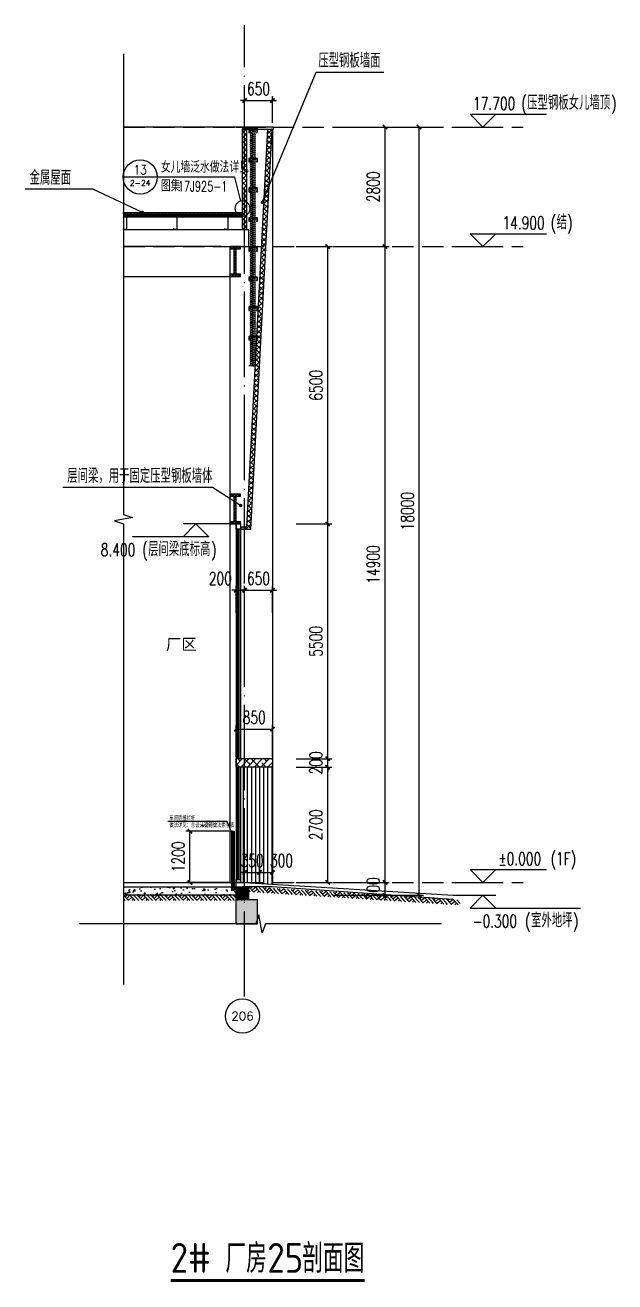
# Model space of a CAD drawing. Extents: x -1899985 to -450366, y 556196 to 2151267.
# Drawn here: x -984021 to -970197, y 558897 to 588346 of the extents above; entities that cross this region are included whole.
import ezdxf
from ezdxf.enums import TextEntityAlignment as Align

# ---------------------------------------------------------------- set-up
doc = ezdxf.new("R2010")
doc.units = 0
doc.header["$LTSCALE"] = 1000
doc.header["$MEASUREMENT"] = 0
for name, pattern in [('99轴线参照$0$DOTE', [2.42, 2, -0.2, 0.02, -0.2]), ('__DASH', [0.35, 0.25, -0.1]), ('DOTE', [2.42, 2, -0.2, 0.02, -0.2])]:
    doc.linetypes.add(name, pattern=pattern)
doc.layers.get('Defpoints').update_dxf_attribs({"color": 210})
for name, color, linetype in [('A-AXIS-D', 1, 'Continuous'), ('A-AXIS-DOTE', 14, 'DOTE'), ('A-AXIS-DP', 126, 'Continuous'), ('A-AXIS-SYMB', 3, 'Continuous'), ('A-HATCH-1', 252, 'Continuous'), ('A-HATCH-2', 251, 'Continuous'), ('A-HRAIL', 173, 'Continuous'), ('A-LIN-V', 9, 'Continuous'), ('A-SFCE', 30, 'Continuous'), ('A-WINDOW', 140, 'Continuous'), ('A-剖面图标准尺寸', 191, '99轴线参照$0$DOTE'), ('AS-COLN', 6, 'Continuous'), ('AS-WALL', 40, 'Continuous'), ('DIM_ELEV', 3, 'Continuous'), ('DIM_SYMB', 3, 'Continuous'), ('PUB_HATCH', 8, 'Continuous'), ('PUB_TEXT', 7, 'Continuous'), ('建-墙-填充', 8, 'Continuous'), ('建-柱-钢', 9, 'Continuous'), ('立面栏杆', 167, 'Continuous')]:
    doc.layers.add(name, color=color, linetype=linetype)
doc.styles.add('_TCH_AXIS', font='COMPLEX', dxfattribs={"bigfont": 'GBCBIG'})
doc.styles.add('_TCH_DIM', font='SIMPLEX', dxfattribs={"bigfont": 'GBCBIG'})
doc.styles.add('_TCH_DIM_T3', font='SIMPLEX', dxfattribs={"width": 0.705882, "bigfont": 'GBCBIG'})
doc.styles.get("Standard").update_dxf_attribs({"font": 'gbenor.shx', "bigfont": 'gbcbig.shx'})
doc.styles.add('图框', font='')
doc.styles.get('图框').set_extended_font_data('SimSun')
doc.dimstyles.new('_TCH_ARCH&&100', dxfattribs={"dimtxt": 297.5, "dimasz": 100, "dimexe": 100, "dimexo": 100, "dimgap": 126.25, "dimtad": 1, "dimdec": 0, "dimzin": 0, "dimdsep": 46, "dimtxsty": '_TCH_DIM_T3', "dimblk": 'ARCHTICK', "dimcen": 0.09, "dimclrt": 7, "dimazin": 2, "dimtfac": 1, "dimtdec": 0, "dimtix": 1, "dimtmove": 2, "dimatfit": 3, "dimfxl": 0, "dimtolj": 1, "dimtzin": 0, "dimarcsym": 0})
pattern_1 = [(45, (60, 0), (-60.000061, 60.000061), []), (135, (60, 0), (-60.000061, -60.000061), [])]
pattern_2 = [(45, (0, 0), (-35.355339, 35.355339), []), (45, (23.57, 0), (-35.355339, 35.355339), [])]

# ---------------------------------------------------------------- blocks, each defined once
blk = doc.blocks.new('CURVEPATTERNLIB$SYSLIB$岩棉板')
at = {"color": 0}
for p, q in [((0, -17), (12, -67)), ((12, -67), (24, -17))]:
    blk.add_line(p, q, dxfattribs=at)
for centre, start, end in [((12, -17), 0, 180), ((0, -67), 270, 0), ((24, -67), 180, 270)]:
    blk.add_arc(centre, 12, start, end, dxfattribs=at)
blk = doc.blocks.new('w423432')
at = {"layer": 'A-LIN-V'}
blk.add_line((-1406424, 579963), (-1403484, 579963), dxfattribs=at)
for points in [[(-1406424, 580243), (-1406424, 580263), (-1406354, 580263), (-1406354, 579963), (-1406424, 579963), (-1406424, 579983)], [(-1405247, 580243), (-1405247, 580263), (-1405177, 580263), (-1405177, 579963), (-1405247, 579963), (-1405247, 579983)], [(-1404047, 580243), (-1404047, 580263), (-1403977, 580263), (-1403977, 579963), (-1404047, 579963), (-1404047, 579983)]]:
    blk.add_lwpolyline(points, dxfattribs=at)
at = {"layer": 'AS-COLN'}
for p, q in [((-1406424, 580363), (-1403634, 580363)), ((-1406424, 580263), (-1403634, 580263))]:
    blk.add_line(p, q, dxfattribs=at)
at = {"layer": 'A-HATCH-2', "xscale": -1.365615733326002, "yscale": 1.351351351351351, "zscale": 1.351351351351351, "rotation": 1.675992753059801e-11}
for p in [(-1406392, 580370), (-1406359, 580370), (-1406326, 580370), (-1406293, 580370), (-1406260, 580370), (-1406228, 580370), (-1406195, 580370), (-1406162, 580370), (-1406129, 580370), (-1406097, 580370), (-1406064, 580370), (-1406031, 580370), (-1405998, 580370), (-1405965, 580370), (-1405933, 580370), (-1405900, 580370), (-1405867, 580370), (-1405834, 580370), (-1405802, 580370), (-1405769, 580370), (-1405736, 580370), (-1405703, 580370), (-1405670, 580370), (-1405638, 580370), (-1405605, 580370), (-1405572, 580370), (-1405539, 580370), (-1405507, 580370), (-1405474, 580370), (-1405441, 580370), (-1405408, 580370), (-1405375, 580370), (-1405343, 580370), (-1405310, 580370), (-1405277, 580370), (-1405244, 580370), (-1405212, 580370), (-1405179, 580370), (-1405146, 580370), (-1405113, 580370), (-1405081, 580370), (-1405048, 580370), (-1405015, 580370), (-1404982, 580370), (-1404949, 580370), (-1404917, 580370), (-1404884, 580370), (-1404851, 580370), (-1404818, 580370), (-1404786, 580370), (-1404753, 580370), (-1404720, 580370), (-1404687, 580370), (-1404654, 580370), (-1404622, 580370), (-1404589, 580370), (-1404556, 580370), (-1404523, 580370), (-1404491, 580370), (-1404458, 580370), (-1404425, 580370), (-1404392, 580370), (-1404359, 580370), (-1404327, 580370), (-1404294, 580370), (-1404261, 580370), (-1404228, 580370), (-1404196, 580370), (-1404163, 580370), (-1404130, 580370), (-1404097, 580370), (-1404064, 580370), (-1404032, 580370), (-1403999, 580370), (-1403966, 580370), (-1403933, 580370), (-1403901, 580370), (-1403868, 580370), (-1403835, 580370), (-1403802, 580370), (-1403770, 580370), (-1403737, 580370), (-1403704, 580370), (-1403671, 580370), (-1403638, 580370)]:
    blk.add_blockref('CURVEPATTERNLIB$SYSLIB$岩棉板', p, dxfattribs=at)
blk = doc.blocks.new('A$C685418A6')
at = {"layer": '立面栏杆'}
for p, q in [((0, 89), (77, 89)), ((0, 89), (0, 84)), ((77, 84), (0, 84)), ((5, 70), (5, 13)), ((12, 70), (12, 13)), ((18, 84), (42, 84)), ((18, 77), (58, 77)), ((25, 29), (25, 13)), ((32, 29), (25, 29)), ((32, 29), (32, 13)), ((45, 29), (45, 13)), ((45, 29), (52, 29)), ((52, 29), (52, 13)), ((65, 70), (65, 13)), ((72, 70), (72, 13)), ((77, 89), (77, 84))]:
    blk.add_line(p, q, dxfattribs=at)
at = {"layer": '立面栏杆', "extrusion": (0, 0, -1)}
for centre, major_axis, start_param, end_param in [((18, 70), (13.3, 0.2), 3.155544, 4.72634), ((18, 13), (9.43, 9.43), 0.785398, 3.926991), ((18, 70), (4.71, 4.71), 3.926991, 5.497787), ((18, 13), (-4.71, 4.71), 2.356194, 5.497787), ((58, 13), (-9.43, 9.43), 2.356194, 5.497787), ((58, 13), (-4.71, 4.71), 2.356194, 5.497787), ((58, 70), (13.3, 0), -1.567074, 0.003723), ((58, 70), (-4.71, 4.71), 0.785398, 2.356194)]:
    blk.add_ellipse(centre, major_axis=major_axis, ratio=1, start_param=start_param, end_param=end_param, dxfattribs=at)
blk = doc.blocks.new('1200')
at = {"layer": 'A-HRAIL'}
for points in [[(6104, -107289), (6104, -105989), (6154, -105989), (6154, -107289)], [(6119, -107289), (6119, -105989), (6139, -105989), (6139, -107289)]]:
    blk.add_lwpolyline(points, close=True, dxfattribs=at)
blk.add_blockref('A$C685418A6', (6090, -107377), dxfattribs=at)
blk = doc.blocks.new('_ArchTick')
at = {"color": 0, "linetype": 'ByBlock', "const_width": 0.4}
blk.add_lwpolyline([(-0.5, -0.5), (0.5, 0.5)], dxfattribs=at)
blk = doc.blocks.new('*D235')
at = {"layer": 'A-AXIS-DP', "color": 0, "lineweight": -2}
for p, q in [((-979075, 574584), (-979075, 575206)), ((-978875, 574584), (-978875, 575206)), ((-979075, 575106), (-979175, 575106)), ((-979075, 575106), (-978875, 575106)), ((-978875, 575106), (-978775, 575106))]:
    blk.add_line(p, q, dxfattribs=at)
at = {"layer": 'Defpoints', "color": 0}
for p in [(-978875, 575106), (-979075, 574484), (-978875, 574484)]:
    blk.add_point(p, dxfattribs=at)
at = {"layer": 'A-AXIS-DP', "color": 0, "lineweight": -2, "xscale": 100, "yscale": 100, "zscale": 100}
blk.add_blockref('_ArchTick', (-979075, 575106), dxfattribs=at)
at = {"layer": 'A-AXIS-DP', "color": 0, "lineweight": -2, "xscale": 100, "yscale": 100, "zscale": 100, "rotation": 180}
blk.add_blockref('_ArchTick', (-978875, 575106), dxfattribs=at)
at = {"layer": 'A-AXIS-DP', "color": 7, "insert": (-979445, 575381), "char_height": 297.5, "attachment_point": 5, "style": '_TCH_DIM_T3'}
blk.add_mtext('\\A1;200', dxfattribs=at)
blk = doc.blocks.new('*D236')
at = {"layer": 'A-AXIS-DP', "color": 0, "lineweight": -2}
for p, q in [((-978875, 574584), (-978875, 575206)), ((-978225, 574584), (-978225, 575206)), ((-978875, 575106), (-978975, 575106)), ((-978875, 575106), (-978225, 575106)), ((-978225, 575106), (-978125, 575106))]:
    blk.add_line(p, q, dxfattribs=at)
at = {"layer": 'Defpoints', "color": 0}
for p in [(-978225, 575106), (-978875, 574484), (-978225, 574484)]:
    blk.add_point(p, dxfattribs=at)
at = {"layer": 'A-AXIS-DP', "color": 0, "lineweight": -2, "xscale": 100, "yscale": 100, "zscale": 100}
blk.add_blockref('_ArchTick', (-978875, 575106), dxfattribs=at)
at = {"layer": 'A-AXIS-DP', "color": 0, "lineweight": -2, "xscale": 100, "yscale": 100, "zscale": 100, "rotation": 180}
blk.add_blockref('_ArchTick', (-978225, 575106), dxfattribs=at)
at = {"layer": 'A-AXIS-DP', "color": 7, "insert": (-978550, 575381), "char_height": 297.5, "attachment_point": 5, "style": '_TCH_DIM_T3'}
blk.add_mtext('\\A1;650', dxfattribs=at)
blk = doc.blocks.new('*D237')
at = {"layer": 'A-AXIS-DP', "color": 0, "lineweight": -2}
for p, q in [((-978875, 568492), (-978975, 568492)), ((-978875, 568257), (-978875, 568592)), ((-978875, 568492), (-978525, 568492)), ((-978525, 568257), (-978525, 568592)), ((-978525, 568492), (-978425, 568492))]:
    blk.add_line(p, q, dxfattribs=at)
at = {"layer": 'Defpoints', "color": 0}
for p in [(-978525, 568492), (-978875, 568157), (-978525, 568157)]:
    blk.add_point(p, dxfattribs=at)
at = {"layer": 'A-AXIS-DP', "color": 0, "lineweight": -2, "xscale": 100, "yscale": 100, "zscale": 100}
blk.add_blockref('_ArchTick', (-978875, 568492), dxfattribs=at)
at = {"layer": 'A-AXIS-DP', "color": 0, "lineweight": -2, "xscale": 100, "yscale": 100, "zscale": 100, "rotation": 180}
blk.add_blockref('_ArchTick', (-978525, 568492), dxfattribs=at)
at = {"layer": 'A-AXIS-DP', "color": 7, "insert": (-978700, 568767), "char_height": 297.5, "attachment_point": 5, "style": '_TCH_DIM_T3'}
blk.add_mtext('\\A1;350', dxfattribs=at)
blk = doc.blocks.new('*D238')
at = {"layer": 'A-AXIS-DP', "color": 0, "lineweight": -2}
for p, q in [((-978525, 568257), (-978525, 568592)), ((-978525, 568492), (-978225, 568492)), ((-978225, 568257), (-978225, 568592))]:
    blk.add_line(p, q, dxfattribs=at)
at = {"layer": 'Defpoints', "color": 0}
for p in [(-978225, 568492), (-978525, 568157), (-978225, 568157)]:
    blk.add_point(p, dxfattribs=at)
at = {"layer": 'A-AXIS-DP', "color": 0, "lineweight": -2, "xscale": 100, "yscale": 100, "zscale": 100, "rotation": 180}
blk.add_blockref('_ArchTick', (-978525, 568492), dxfattribs=at)
at = {"layer": 'A-AXIS-DP', "color": 0, "lineweight": -2, "xscale": 100, "yscale": 100, "zscale": 100}
blk.add_blockref('_ArchTick', (-978225, 568492), dxfattribs=at)
at = {"layer": 'A-AXIS-DP', "color": 7, "insert": (-978011, 568767), "char_height": 297.5, "attachment_point": 5, "style": '_TCH_DIM_T3'}
blk.add_mtext('\\A1;300', dxfattribs=at)
blk = doc.blocks.new('*D239')
at = {"layer": 'A-AXIS-DP', "color": 0, "lineweight": -2}
for p, q in [((-979243, 569457), (-980257, 569457)), ((-980157, 568257), (-980157, 569457)), ((-979243, 568257), (-980257, 568257))]:
    blk.add_line(p, q, dxfattribs=at)
at = {"layer": 'Defpoints', "color": 0}
for p in [(-980157, 569457), (-979143, 569457), (-979143, 568257)]:
    blk.add_point(p, dxfattribs=at)
at = {"layer": 'A-AXIS-DP', "color": 0, "lineweight": -2, "xscale": 100, "yscale": 100, "zscale": 100}
for p, rotation in [((-980157, 569457), 90), ((-980157, 568257), 270)]:
    blk.add_blockref('_ArchTick', p, dxfattribs=dict(at, rotation=rotation))
at = {"layer": 'A-AXIS-DP', "color": 7, "insert": (-980432, 568857), "char_height": 297.5, "attachment_point": 5, "rotation": 90, "style": '_TCH_DIM_T3'}
blk.add_mtext('\\A1;1200', dxfattribs=at)
blk = doc.blocks.new('*D247')
at = {"layer": 'A-AXIS-DP', "color": 0, "lineweight": -2}
for p, q in [((-978875, 586057), (-978875, 586680)), ((-978225, 586057), (-978225, 586680)), ((-978875, 586580), (-978975, 586580)), ((-978875, 586580), (-978225, 586580)), ((-978225, 586580), (-978125, 586580))]:
    blk.add_line(p, q, dxfattribs=at)
at = {"layer": 'Defpoints', "color": 0}
for p in [(-978225, 586580), (-978875, 585957), (-978225, 585957)]:
    blk.add_point(p, dxfattribs=at)
at = {"layer": 'A-AXIS-DP', "color": 0, "lineweight": -2, "xscale": 100, "yscale": 100, "zscale": 100}
blk.add_blockref('_ArchTick', (-978875, 586580), dxfattribs=at)
at = {"layer": 'A-AXIS-DP', "color": 0, "lineweight": -2, "xscale": 100, "yscale": 100, "zscale": 100, "rotation": 180}
blk.add_blockref('_ArchTick', (-978225, 586580), dxfattribs=at)
at = {"layer": 'A-AXIS-DP', "color": 7, "insert": (-978550, 586855), "char_height": 297.5, "attachment_point": 5, "style": '_TCH_DIM_T3'}
blk.add_mtext('\\A1;650', dxfattribs=at)
blk = doc.blocks.new('*D248')
at = {"layer": 'A-AXIS-DP', "color": 0, "lineweight": -2}
for p, q in [((-979075, 571190), (-979075, 571950)), ((-978225, 571190), (-978225, 571950)), ((-979075, 571850), (-978225, 571850))]:
    blk.add_line(p, q, dxfattribs=at)
at = {"layer": 'Defpoints', "color": 0}
for p in [(-978225, 571850), (-979075, 571090), (-978225, 571090)]:
    blk.add_point(p, dxfattribs=at)
at = {"layer": 'A-AXIS-DP', "color": 0, "lineweight": -2, "xscale": 100, "yscale": 100, "zscale": 100, "rotation": 180}
blk.add_blockref('_ArchTick', (-979075, 571850), dxfattribs=at)
at = {"layer": 'A-AXIS-DP', "color": 0, "lineweight": -2, "xscale": 100, "yscale": 100, "zscale": 100}
blk.add_blockref('_ArchTick', (-978225, 571850), dxfattribs=at)
at = {"layer": 'A-AXIS-DP', "color": 7, "insert": (-978650, 572125), "char_height": 297.5, "attachment_point": 5, "style": '_TCH_DIM_T3'}
blk.add_mtext('\\A1;850', dxfattribs=at)
blk = doc.blocks.new('*D249')
at = {"layer": 'A-AXIS-DP', "color": 0, "lineweight": -2}
for p, q in [((-977666, 583157), (-976829, 583157)), ((-976929, 576657), (-976929, 583157)), ((-977666, 576657), (-976829, 576657))]:
    blk.add_line(p, q, dxfattribs=at)
at = {"layer": 'Defpoints', "color": 0}
for p in [(-977766, 583157), (-976929, 583157), (-977766, 576657)]:
    blk.add_point(p, dxfattribs=at)
at = {"layer": 'A-AXIS-DP', "color": 0, "lineweight": -2, "xscale": 100, "yscale": 100, "zscale": 100}
for p, rotation in [((-976929, 583157), 90), ((-976929, 576657), 270)]:
    blk.add_blockref('_ArchTick', p, dxfattribs=dict(at, rotation=rotation))
at = {"layer": 'A-AXIS-DP', "color": 7, "insert": (-977204, 579907), "char_height": 297.5, "attachment_point": 5, "rotation": 90, "style": '_TCH_DIM_T3'}
blk.add_mtext('\\A1;6500', dxfattribs=at)
blk = doc.blocks.new('*D250')
at = {"layer": 'A-AXIS-DP', "color": 0, "lineweight": -2}
for p, q in [((-977666, 576657), (-976829, 576657)), ((-976929, 571157), (-976929, 576657)), ((-977666, 571157), (-976829, 571157))]:
    blk.add_line(p, q, dxfattribs=at)
at = {"layer": 'Defpoints', "color": 0}
for p in [(-977766, 576657), (-976929, 576657), (-977766, 571157)]:
    blk.add_point(p, dxfattribs=at)
at = {"layer": 'A-AXIS-DP', "color": 0, "lineweight": -2, "xscale": 100, "yscale": 100, "zscale": 100}
for p, rotation in [((-976929, 576657), 90), ((-976929, 571157), 270)]:
    blk.add_blockref('_ArchTick', p, dxfattribs=dict(at, rotation=rotation))
at = {"layer": 'A-AXIS-DP', "color": 7, "insert": (-977204, 573907), "char_height": 297.5, "attachment_point": 5, "rotation": 90, "style": '_TCH_DIM_T3'}
blk.add_mtext('\\A1;5500', dxfattribs=at)
blk = doc.blocks.new('*D251')
at = {"layer": 'A-AXIS-DP', "color": 0, "lineweight": -2}
for p, q in [((-977666, 571157), (-976829, 571157)), ((-976929, 571157), (-976929, 571257)), ((-976929, 570957), (-976929, 571157)), ((-977666, 570957), (-976829, 570957)), ((-976929, 570957), (-976929, 570857))]:
    blk.add_line(p, q, dxfattribs=at)
at = {"layer": 'Defpoints', "color": 0}
for p in [(-977766, 571157), (-976929, 571157), (-977766, 570957)]:
    blk.add_point(p, dxfattribs=at)
at = {"layer": 'A-AXIS-DP', "color": 0, "lineweight": -2, "xscale": 100, "yscale": 100, "zscale": 100}
for p, rotation in [((-976929, 571157), 270), ((-976929, 570957), 90)]:
    blk.add_blockref('_ArchTick', p, dxfattribs=dict(at, rotation=rotation))
at = {"layer": 'A-AXIS-DP', "color": 7, "insert": (-977204, 571057), "char_height": 297.5, "attachment_point": 5, "rotation": 90, "style": '_TCH_DIM_T3'}
blk.add_mtext('\\A1;200', dxfattribs=at)
blk = doc.blocks.new('*D252')
at = {"layer": 'A-AXIS-DP', "color": 0, "lineweight": -2}
for p, q in [((-977666, 570957), (-976829, 570957)), ((-976929, 568257), (-976929, 570957)), ((-977666, 568257), (-976829, 568257))]:
    blk.add_line(p, q, dxfattribs=at)
at = {"layer": 'Defpoints', "color": 0}
for p in [(-977766, 570957), (-976929, 570957), (-977766, 568257)]:
    blk.add_point(p, dxfattribs=at)
at = {"layer": 'A-AXIS-DP', "color": 0, "lineweight": -2, "xscale": 100, "yscale": 100, "zscale": 100}
for p, rotation in [((-976929, 570957), 90), ((-976929, 568257), 270)]:
    blk.add_blockref('_ArchTick', p, dxfattribs=dict(at, rotation=rotation))
at = {"layer": 'A-AXIS-DP', "color": 7, "insert": (-977204, 569607), "char_height": 297.5, "attachment_point": 5, "rotation": 90, "style": '_TCH_DIM_T3'}
blk.add_mtext('\\A1;2700', dxfattribs=at)
blk = doc.blocks.new('*D253')
at = {"layer": 'A-AXIS-D', "color": 0, "lineweight": -2}
for p, q in [((-975585, 568257), (-975585, 568357)), ((-976818, 568257), (-975485, 568257)), ((-975585, 567957), (-975585, 568257)), ((-976818, 567957), (-975485, 567957)), ((-975585, 567957), (-975585, 567857))]:
    blk.add_line(p, q, dxfattribs=at)
at = {"layer": 'Defpoints', "color": 0}
for p in [(-976918, 568257), (-975585, 568257), (-976918, 567957)]:
    blk.add_point(p, dxfattribs=at)
at = {"layer": 'A-AXIS-D', "color": 0, "lineweight": -2, "xscale": 100, "yscale": 100, "zscale": 100}
for p, rotation in [((-975585, 568257), 270), ((-975585, 567957), 90)]:
    blk.add_blockref('_ArchTick', p, dxfattribs=dict(at, rotation=rotation))
at = {"layer": 'A-AXIS-D', "color": 7, "insert": (-975860, 568107), "char_height": 297.5, "attachment_point": 5, "rotation": 90, "style": '_TCH_DIM_T3'}
blk.add_mtext('\\A1;300', dxfattribs=at)
blk = doc.blocks.new('*D254')
at = {"layer": 'A-AXIS-D', "color": 0, "lineweight": -2}
for p, q in [((-976818, 583157), (-975485, 583157)), ((-975585, 568257), (-975585, 583157)), ((-976818, 568257), (-975485, 568257))]:
    blk.add_line(p, q, dxfattribs=at)
at = {"layer": 'Defpoints', "color": 0}
for p in [(-976918, 583157), (-975585, 583157), (-976918, 568257)]:
    blk.add_point(p, dxfattribs=at)
at = {"layer": 'A-AXIS-D', "color": 0, "lineweight": -2, "xscale": 100, "yscale": 100, "zscale": 100}
for p, rotation in [((-975585, 583157), 90), ((-975585, 568257), 270)]:
    blk.add_blockref('_ArchTick', p, dxfattribs=dict(at, rotation=rotation))
at = {"layer": 'A-AXIS-D', "color": 7, "insert": (-975860, 575707), "char_height": 297.5, "attachment_point": 5, "rotation": 90, "style": '_TCH_DIM_T3'}
blk.add_mtext('\\A1;14900', dxfattribs=at)
blk = doc.blocks.new('*D255')
at = {"layer": 'A-AXIS-D', "color": 0, "lineweight": -2}
for p, q in [((-976818, 585957), (-975485, 585957)), ((-975585, 583157), (-975585, 585957)), ((-976818, 583157), (-975485, 583157))]:
    blk.add_line(p, q, dxfattribs=at)
at = {"layer": 'Defpoints', "color": 0}
for p in [(-976918, 585957), (-975585, 585957), (-976918, 583157)]:
    blk.add_point(p, dxfattribs=at)
at = {"layer": 'A-AXIS-D', "color": 0, "lineweight": -2, "xscale": 100, "yscale": 100, "zscale": 100}
for p, rotation in [((-975585, 585957), 90), ((-975585, 583157), 270)]:
    blk.add_blockref('_ArchTick', p, dxfattribs=dict(at, rotation=rotation))
at = {"layer": 'A-AXIS-D', "color": 7, "insert": (-975860, 584557), "char_height": 297.5, "attachment_point": 5, "rotation": 90, "style": '_TCH_DIM_T3'}
blk.add_mtext('\\A1;2800', dxfattribs=at)
blk = doc.blocks.new('*D256')
at = {"layer": 'A-AXIS-D', "color": 0, "lineweight": -2}
for p, q in [((-976018, 585957), (-974685, 585957)), ((-974785, 567957), (-974785, 585957)), ((-976018, 567957), (-974685, 567957))]:
    blk.add_line(p, q, dxfattribs=at)
at = {"layer": 'Defpoints', "color": 0}
for p in [(-976118, 585957), (-974785, 585957), (-976118, 567957)]:
    blk.add_point(p, dxfattribs=at)
at = {"layer": 'A-AXIS-D', "color": 0, "lineweight": -2, "xscale": 100, "yscale": 100, "zscale": 100}
for p, rotation in [((-974785, 585957), 90), ((-974785, 567957), 270)]:
    blk.add_blockref('_ArchTick', p, dxfattribs=dict(at, rotation=rotation))
at = {"layer": 'A-AXIS-D', "color": 7, "insert": (-975060, 576957), "char_height": 297.5, "attachment_point": 5, "rotation": 90, "style": '_TCH_DIM_T3'}
blk.add_mtext('\\A1;18000', dxfattribs=at)
blk = doc.blocks.new('$LinePat$素土夯实')
at = {"color": 0}
for p, q in [((0, -210), (210, 0)), ((120, -300), (420, 0)), ((420, 0), (608, -188)), ((495, -300), (795, 0)), ((615, 0), (705, -90)), ((210, -210), (300, -300)), ((315, -105), (502, -293)), ((705, -300), (795, -210))]:
    blk.add_line(p, q, dxfattribs=at)
blk = doc.blocks.new('CURVEPATTERNLIB$SYSLIB$防水材料1')
at = {"layer": 'PUB_HATCH'}
h = blk.add_hatch(dxfattribs=at)
h.set_pattern_fill('ANSI31', color=256, scale=10, angle=90, style=0)
h.set_pattern_definition([(45, (-196995.837, -685381.036), (11.22532015, -11.22532015), [])])
h.paths.add_polyline_path([(35, 0), (0, 0), (0, -100), (35, -100), (35, -90), (30, -90), (30, -95), (5, -95), (5, -5), (30, -5), (30, -10), (35, -10)])
h = blk.add_hatch(dxfattribs=at)
h.set_pattern_fill('ANSI31', color=256, scale=10, angle=90, style=0)
h.set_pattern_definition([(45, (-196695.837, -685381.036), (11.22532015, -11.22532015), [])])
h.paths.add_polyline_path([(335, 0), (300, 0), (300, -100), (335, -100), (335, -90), (330, -90), (330, -95), (305, -95), (305, -5), (330, -5), (330, -10), (335, -10)])
at = {"layer": 'A-LIN-V', "extrusion": (-3.26108e-18, 2.41725e-31, -1)}
blk.add_line((600, 0), (600, -100), dxfattribs=at)
at = {"layer": 'A-LIN-V'}
for p, q in [((30, -10), (35, -10)), ((30, -90), (35, -90)), ((330, -10), (335, -10)), ((330, -90), (335, -90))]:
    blk.add_line(p, q, dxfattribs=at)
at = {"layer": 'A-LIN-V', "extrusion": (-3.26108e-18, 2.41725e-31, -1)}
for points in [[(-35, -10), (-35, 0), (0, 0), (0, -100), (-35, -100), (-35, -90)], [(-335, -10), (-335, 0), (-300, 0), (-300, -100), (-335, -100), (-335, -90)], [(-30, -10), (-30, -5), (-5, -5), (-5, -95), (-30, -95), (-30, -90)], [(-330, -10), (-330, -5), (-305, -5), (-305, -95), (-330, -95), (-330, -90)]]:
    blk.add_lwpolyline(points, dxfattribs=at)
at = {"layer": 'A-LIN-V', "xscale": 0.8142221102150538, "yscale": 0.8108108108108109, "zscale": 0.8142221102150538}
for p in [(0, -20), (20, -20), (39, -20), (59, -20), (78, -20), (98, -20), (117, -20), (137, -20), (156, -20), (176, -20), (195, -20), (215, -20), (234, -20), (254, -20), (274, -20), (293, -20), (313, -20), (332, -20), (352, -20), (371, -20), (391, -20), (410, -20), (430, -20), (449, -20), (469, -20), (489, -20), (508, -20), (528, -20), (547, -20), (567, -20), (586, -20)]:
    blk.add_blockref('CURVEPATTERNLIB$SYSLIB$岩棉板', p, dxfattribs=at)

msp = doc.modelspace()

# ---------------------------------------------------------------- hatches: boundary and pattern name
at = {"layer": 'A-HATCH-1'}
h = msp.add_hatch(dxfattribs=at)
h.set_pattern_fill('混凝土', color=256, scale=50)
h.set_pattern_definition([(50, (0, 0), (358.63009, -31.37607), [37.5, -412.5]), (355, (0, 0), (-69.37567, 376.09607), [30, -330]), (100.4514, (29.9, -2.6), (289.25469, 344.71977), [31.8701, -350.57106]), (46.1842, (0, 100), (533.62052, -82.7595), [56.25, -618.75]), (96.6356, (44.47, 93.1), (467.33135, 487.05894), [47.80514, -525.8565]), (351.1842, (0, 100), (467.33097, 487.0593), [45, -495]), (21, (50, 75), (298.453526, -201.309445), [37.5, -412.5]), (326, (50, 75), (121.65767, 362.57502), [30, -330]), (71.4514, (74.87, 58.22), (420.11131, 161.26525), [31.8701, -350.57106]), (37.5, (0, 0), (6.079928, 166.446927), [0, -326, 0, -335, 0, -331.25]), (7.5, (0, 0), (131.53477, 197.205856), [0, -191, 0, -318.5, 0, -126.25]), (327.5, (-111.5, 0), (266.911218, -11.277436), [0, -125, 0, -390, 0, -517.5]), (317.5, (-161.5, 0), (291.593085, 50.05249), [0, -162.5, 0, -259, 0, -367.5])])
h.paths.add_polyline_path([(-978825.4, 567957.5), (-978825.4, 568157.5), (-981715.7, 568157.5), (-981715.7, 567957.5)])
at = {"layer": 'A-HATCH-2'}
h = msp.add_hatch(dxfattribs=at)
h.set_pattern_fill('ANSI38', color=256, scale=70)
h.set_pattern_definition([(45, (579675.47, 0), (-78.577241, 78.577241), []), (135, (579675.47, 0), (-235.731723, 78.577241), [277.8125, -166.6875])])
h.paths.add_polyline_path([(-979075.3, 571157.5), (-978225.4, 571157.5), (-978225.4, 570957.5), (-979075.3, 570957.5)])
h = msp.add_hatch(dxfattribs=at)
h.set_pattern_fill('ANSI31', color=256, scale=60, angle=45)
h.set_pattern_definition([(90, (579675.47, 0), (-95.25, 0), [])])
h.paths.add_polyline_path([(-978225.4, 570957.5), (-978976.3, 570957.5), (-978975.3, 568257.5), (-978228, 568215.1)])
at = {"layer": 'PUB_HATCH'}
h = msp.add_hatch(dxfattribs=at)
h.set_pattern_fill('多孔材料', color=256, scale=30, style=0)
h.set_pattern_definition(pattern_1)
h.paths.add_polyline_path([(-978825.3, 583557.5), (-978825.3, 585907.5), (-978925.3, 585907.5), (-978925.3, 583557.5)])
h = msp.add_hatch(dxfattribs=at)
h.set_pattern_fill('多孔材料', color=256, scale=30, style=0)
h.set_pattern_definition(pattern_1)
h.paths.add_polyline_path([(-978825.9, 576587.5), (-978728.4, 576537.5), (-978229, 585908.8), (-978328.9, 585914.1)])
h = msp.add_hatch(dxfattribs=at)
h.set_pattern_fill('多孔材料', color=256, scale=30, style=0)
h.set_pattern_definition(pattern_1)
h.paths.add_polyline_path([(-978975.3, 576537.5), (-978728.4, 576537.5), (-978825.9, 576587.5), (-978975.3, 576587.5)])
for points in [[(-978775.3, 567857.5), (-978775.3, 568157.5), (-979075.3, 568157.5), (-979075.3, 567857.5)], [(-978575.3, 567290), (-978575.3, 567857.5), (-979075.3, 567857.5), (-979075.3, 567290)]]:
    msp.add_hatch(color=256, dxfattribs=at).paths.add_polyline_path(points)
at = {"layer": '建-墙-填充'}
h = msp.add_hatch(dxfattribs=at)
h.set_pattern_fill('金属', color=256, scale=20, style=0)
h.set_pattern_definition(pattern_2)
h.paths.add_polyline_path([(-978975.3, 583157.5), (-979225.3, 583157.5), (-979225.3, 583107.5), (-979125.3, 583107.5), (-979125.3, 582507.5), (-979225.3, 582507.5), (-979225.3, 582457.5), (-978975.3, 582457.5), (-978975.3, 582507.5), (-979075.3, 582507.5), (-979075.3, 583107.5), (-978975.3, 583107.5)])
h = msp.add_hatch(dxfattribs=at)
h.set_pattern_fill('金属', color=256, scale=20, style=0)
h.set_pattern_definition(pattern_2)
h.paths.add_polyline_path([(-978975.3, 577357.5), (-979225.3, 577357.5), (-979225.3, 577307.5), (-979125.3, 577307.5), (-979125.3, 576707.5), (-979225.3, 576707.5), (-979225.3, 576657.5), (-978975.3, 576657.5), (-978975.3, 576707.5), (-979075.3, 576707.5), (-979075.3, 577307.5), (-978975.3, 577307.5)])

# ---------------------------------------------------------------- linework, layer by layer
at = {"layer": 'A-AXIS-D'}
msp.add_circle((-978925.3, 565126.6), 400, dxfattribs=at)
at = {"layer": 'A-AXIS-DOTE'}
msp.add_line((-978875.3, 565580.6), (-978875.3, 588346), dxfattribs=at)
at = {"layer": 'A-AXIS-DOTE', "linetype": '__DASH', "ltscale": 2}
for p, q in [((-981715.7, 585957.5), (-972348, 585957.5)), ((-981715.7, 583157.5), (-972348, 583157.5)), ((-981715.7, 568257.5), (-972348, 568257.5))]:
    msp.add_line(p, q, dxfattribs=at)
at = {"layer": 'A-AXIS-SYMB'}
for p, q in [((-980922.9, 584786.1), (-981722.9, 584786.1)), ((-979104.6, 584786.1), (-980922.9, 584786.1)), ((-978967.1, 584220.4), (-979104.6, 584786.1)), ((-979627.1, 577512.2), (-983137.4, 577512.2)), ((-978969.6, 577090.1), (-979627.1, 577512.2))]:
    msp.add_line(p, q, dxfattribs=at)
msp.add_lwpolyline([(-978748.2, 584048.4, 1), (-979102.3, 584048.4, 1)], format="xyb", close=True, dxfattribs=at)
at = {"layer": 'A-AXIS-SYMB', "const_width": 40}
msp.add_lwpolyline([(-978952.8, 577079.3, 1), (-978986.4, 577100.9, 1)], format="xyb", close=True, dxfattribs=at)
at = {"layer": 'A-AXIS-SYMB'}
msp.add_circle((-981322.9, 584786.1), 400, dxfattribs=at)
at = {"layer": 'A-LIN-V'}
for p, q in [((-978201.4, 585957.5), (-981715.7, 585957.5)), ((-978225.4, 585918.8), (-978225.4, 584999.5)), ((-978225.4, 585918.8), (-978225.4, 568214.9)), ((-978775.3, 583157.5), (-978775.3, 583557.5)), ((-979425.3, 583157.5), (-981715.7, 583157.5)), ((-979425.3, 583157.5), (-978775.3, 583157.5)), ((-979225.3, 583157.5), (-979225.3, 568257.5)), ((-981715.7, 582457.5), (-979225.3, 582457.5)), ((-979075.3, 576657.5), (-979075.3, 568257.5))]:
    msp.add_line(p, q, dxfattribs=at)
for points in [[(-979075.3, 585957.5), (-978431.8, 585957.5)], [(-978925.3, 585907.5), (-978225.4, 585907.5)]]:
    msp.add_lwpolyline(points, dxfattribs=at)
at = {"layer": 'A-SFCE'}
for p, q in [((-981715.7, 568257.5), (-979025.3, 568257.5)), ((-978875.3, 568257.5), (-973989.8, 567957.5))]:
    msp.add_line(p, q, dxfattribs=at)
msp.add_lwpolyline([(-973996.9, 567857.7), (-978229, 568157.5), (-978925.3, 568157.5)], dxfattribs=at)
at = {"layer": 'A-WINDOW'}
for p, q in [((-979075.3, 576587.5), (-979075.3, 571157.5)), ((-979042.3, 576535.6), (-979042.3, 571157.5)), ((-979008.3, 576535.6), (-979008.3, 571157.5)), ((-978975.3, 576587.5), (-978975.3, 571157.5)), ((-979075.3, 570957.3), (-979075.3, 568327.5)), ((-979042.3, 570957.5), (-979042.3, 568327.5)), ((-979008.3, 570957.5), (-979008.3, 568327.5)), ((-978975.3, 570957.5), (-978975.3, 568327.5))]:
    msp.add_line(p, q, dxfattribs=at)
for points in [[(-978975.3, 576657.5), (-978975.3, 576657.5), (-978975.3, 576535.6), (-979075.3, 576535.6), (-979075.3, 576657.5), (-978975.3, 576657.5)], [(-979075.3, 571157.5), (-978225.4, 571157.5), (-978225.4, 570957.5), (-979075.3, 570957.5), (-979075.3, 571157.5)], [(-978975.3, 568327.5), (-978975.3, 568327.5), (-978975.3, 568257.5), (-979075.3, 568257.5), (-979075.3, 568327.5), (-978975.3, 568327.5)]]:
    msp.add_lwpolyline(points, dxfattribs=at)
at = {"layer": 'AS-COLN'}
for p, q in [((-979075.3, 567857.5), (-979075.3, 568157.5)), ((-979075.3, 568157.5), (-978775.3, 568157.5)), ((-978775.3, 567857.5), (-978775.3, 568157.5)), ((-979075.3, 567857.5), (-978775.3, 567857.5)), ((-979075.3, 567290), (-979075.3, 567857.5)), ((-979075.3, 567857.5), (-978575.3, 567857.5)), ((-978575.3, 567290), (-978575.3, 567857.5)), ((-979075.3, 567290), (-978575.3, 567290))]:
    msp.add_line(p, q, dxfattribs=at)
msp.add_lwpolyline([(-981715.7, 568157.5), (-979075.3, 568157.5), (-979075.3, 567957.5), (-981715.7, 567957.5)], dxfattribs=at)
at = {"layer": 'AS-WALL'}
for p, q in [((-978925.3, 583557.5), (-978925.3, 585907.5)), ((-978925.3, 585907.5), (-978825.3, 585907.5)), ((-978825.9, 576587.5), (-978328.9, 585914.1)), ((-978825.3, 583557.5), (-978825.3, 585907.5)), ((-978728.4, 576537.5), (-978229, 585908.8)), ((-978328.9, 585914.1), (-978229, 585908.8)), ((-978925.3, 583557.5), (-978825.3, 583557.5)), ((-978975.3, 576587.5), (-978825.9, 576587.5)), ((-978975.3, 576587.5), (-978975.3, 576537.5)), ((-978975.3, 576537.5), (-978728.4, 576537.5)), ((-979075.3, 568157.5), (-979075.3, 568257.5)), ((-979075.3, 568257.5), (-978875.3, 568257.5)), ((-979075.3, 568157.5), (-978875.3, 568157.5)), ((-978875.3, 568157.5), (-978875.3, 568257.5))]:
    msp.add_line(p, q, dxfattribs=at)
msp.add_lwpolyline([(-978225.4, 585886.2), (-978225.4, 585918.8), (-978201.4, 585907.5), (-978201.4, 585957.5), (-978925.3, 585924.3), (-978925.3, 585840)], dxfattribs=at)
at = {"layer": 'DIM_ELEV'}
for p, q in [((-973289.8, 585957.5), (-973589.8, 586257.5)), ((-973589.8, 586257.5), (-971801.8, 586257.5)), ((-973289.8, 585957.5), (-972989.8, 586257.5)), ((-973989.8, 585957.5), (-972989.8, 585957.5)), ((-973289.8, 583157.5), (-973589.8, 583457.5)), ((-973589.8, 583457.5), (-971801.8, 583457.5)), ((-973289.8, 583157.5), (-972989.8, 583457.5)), ((-973989.8, 583157.5), (-972989.8, 583157.5)), ((-980016.9, 576657.5), (-980316.9, 576357.5)), ((-979015.7, 576657.5), (-980316.9, 576657.5)), ((-980016.9, 576657.5), (-979716.9, 576357.5)), ((-979716.9, 576357.5), (-981504.9, 576357.5)), ((-973289.8, 568257.5), (-973589.8, 568557.5)), ((-973589.8, 568557.5), (-971801.8, 568557.5)), ((-973289.8, 568257.5), (-972989.8, 568557.5)), ((-973989.8, 568257.5), (-972989.8, 568257.5)), ((-973989.8, 567957.5), (-972989.8, 567957.5)), ((-973289.8, 567957.5), (-973589.8, 567657.5)), ((-973289.8, 567957.5), (-972989.8, 567657.5)), ((-973589.8, 567657.5), (-971001.9, 567657.5))]:
    msp.add_line(p, q, dxfattribs=at)
at = {"layer": 'DIM_SYMB'}
for p, q in [((-978462.4, 584190.7), (-977199.2, 587244.9)), ((-977199.2, 587244.9), (-975613, 587244.9)), ((-982434.8, 584500.3), (-984021, 584500.3)), ((-981273.3, 583957.5), (-982434.8, 584500.3)), ((-979285.6, 569681.6), (-980672.3, 569681.6)), ((-979172.5, 569417.9), (-979285.6, 569681.6))]:
    msp.add_line(p, q, dxfattribs=at)
for points in [[(-981715.7, 587675.8), (-981715.7, 576882.3), (-981505.7, 576805.9), (-981925.7, 576731.8), (-981715.7, 576657.3), (-981715.7, 565863.8)], [(-974258.3, 567290), (-978390.2, 567290), (-978466.6, 567080), (-978540.7, 567500), (-978615.2, 567290), (-982747.1, 567290)]]:
    msp.add_lwpolyline(points, dxfattribs=at)
for points, const_width in [([(-981255.2, 583949, 1), (-981291.4, 583965.9, 1)], 40), ([(-978470, 584172.2, 1), (-978454.7, 584209.2, 1)], 40), ([(-979170.2, 569412.4, 1), (-979174.9, 569423.4, 1)], 12)]:
    msp.add_lwpolyline(points, format="xyb", close=True, dxfattribs=dict(at, const_width=const_width))
at = {"layer": 'DIM_SYMB', "const_width": 70}
msp.add_lwpolyline([(-980609.7, 558932.5), (-976061.2, 558932.5)], dxfattribs=at)
at = {"layer": '建-柱-钢'}
for p, q in [((-978975.3, 583157.5), (-979225.3, 583157.5)), ((-979225.3, 583157.5), (-979225.3, 583107.5)), ((-979225.3, 583107.5), (-979125.3, 583107.5)), ((-979125.3, 583107.5), (-979125.3, 582507.5)), ((-979075.3, 582507.5), (-979075.3, 583107.5)), ((-979075.3, 583107.5), (-978975.3, 583107.5)), ((-978975.3, 583107.5), (-978975.3, 583157.5)), ((-979125.3, 582507.5), (-979225.3, 582507.5)), ((-979225.3, 582507.5), (-979225.3, 582457.5)), ((-978975.3, 582507.5), (-979075.3, 582507.5)), ((-978975.3, 582457.5), (-978975.3, 582507.5)), ((-979225.3, 582457.5), (-978975.3, 582457.5)), ((-978975.3, 577357.5), (-979225.3, 577357.5)), ((-979225.3, 577357.5), (-979225.3, 577307.5)), ((-979225.3, 577307.5), (-979125.3, 577307.5)), ((-979125.3, 577307.5), (-979125.3, 576707.5)), ((-979075.3, 576707.5), (-979075.3, 577307.5)), ((-979075.3, 577307.5), (-978975.3, 577307.5)), ((-978975.3, 577307.5), (-978975.3, 577357.5)), ((-979125.3, 576707.5), (-979225.3, 576707.5)), ((-979225.3, 576707.5), (-979225.3, 576657.5)), ((-979225.3, 576657.5), (-978975.3, 576657.5)), ((-978975.3, 576707.5), (-979075.3, 576707.5)), ((-978975.3, 576657.5), (-978975.3, 576707.5))]:
    msp.add_line(p, q, dxfattribs=at)

# ---------------------------------------------------------------- block references
at = {"layer": 'A-HATCH-1', "xscale": -0.4039465842031206, "yscale": 0.4, "zscale": 0.4, "rotation": 4.154049835958434e-10}
for p in [(-981394.5, 567957.5), (-981073.4, 567957.5), (-980752.2, 567957.5), (-980431.1, 567957.5), (-980110, 567957.5), (-979788.8, 567957.5), (-979467.7, 567957.5), (-979146.6, 567957.5), (-978825.4, 567957.5)]:
    msp.add_blockref('$LinePat$素土夯实', p, dxfattribs=at)
at = {"layer": 'A-HATCH-2'}
for name, p, xscale, yscale, zscale, rotation in [('CURVEPATTERNLIB$SYSLIB$防水材料1', (-978575.3, 585907.5), 2.293078891953046, 1.999999999990687, 1.999999999990687, 269.9999999912753), ('CURVEPATTERNLIB$SYSLIB$防水材料1', (-978575.3, 584518.3), 2.293078891953046, 1.999999999990687, 1.999999999990687, 269.9999999912753), ('CURVEPATTERNLIB$SYSLIB$防水材料1', (-978575.3, 583129.2), 2.293078891953046, 1.999999999990687, 1.999999999990687, 269.9999999912753), ('CURVEPATTERNLIB$SYSLIB$防水材料1', (-978575.3, 581740.1), 2.293078891953046, 1.999999999990687, 1.999999999990687, 269.9999999912753), ('$LinePat$素土夯实', (-978444.6, 568136.4), -0.4167194643391936, 0.4, 0.4, 356.3994451015232), ('$LinePat$素土夯实', (-978114, 568115.6), -0.4167194643391936, 0.4, 0.4, 356.3994451015232), ('$LinePat$素土夯实', (-977783.3, 568094.8), -0.4167194643391936, 0.4, 0.4, 356.3994451015232), ('$LinePat$素土夯实', (-977452.7, 568074), -0.4167194643391936, 0.4, 0.4, 356.3994451015232), ('$LinePat$素土夯实', (-977122.1, 568053.2), -0.4167194643391936, 0.4, 0.4, 356.3994451015232), ('$LinePat$素土夯实', (-976791.4, 568032.4), -0.4167194643391936, 0.4, 0.4, 356.3994451015232), ('$LinePat$素土夯实', (-976460.8, 568011.6), -0.4167194643391936, 0.4, 0.4, 356.3994451015232), ('$LinePat$素土夯实', (-976130.2, 567990.8), -0.4167194643391936, 0.4, 0.4, 356.3994451015232), ('$LinePat$素土夯实', (-975799.5, 567970), -0.4167194643391936, 0.4, 0.4, 356.3994451015232), ('$LinePat$素土夯实', (-975468.9, 567949.1), -0.4167194643391936, 0.4, 0.4, 356.3994451015232), ('$LinePat$素土夯实', (-975138.2, 567928.3), -0.4167194643391936, 0.4, 0.4, 356.3994451015232), ('$LinePat$素土夯实', (-974807.6, 567907.5), -0.4167194643391936, 0.4, 0.4, 356.3994451015232), ('$LinePat$素土夯实', (-974477, 567886.7), -0.4167194643391936, 0.4, 0.4, 356.3994451015232), ('$LinePat$素土夯实', (-974146.3, 567865.9), -0.4167194643391936, 0.4, 0.4, 356.3994451015232), ('$LinePat$素土夯实', (-973815.7, 567845.1), -0.4167194643391936, 0.4, 0.4, 356.3994451015232)]:
    msp.add_blockref(name, p, dxfattribs=dict(at, xscale=xscale, yscale=yscale, zscale=zscale, rotation=rotation))
at = {"layer": 'A-LIN-V'}
msp.add_blockref('w423432', (424708.6, 3594.4), dxfattribs=at)
at = {"layer": 'A-剖面图标准尺寸', "linetype": 'Continuous'}
msp.add_blockref('1200', (-985277.4, 675446), dxfattribs=at)

# ---------------------------------------------------------------- texts
at = {"layer": 'PUB_TEXT'}
for s, height, style, p in [('压型钢板墙面', 337.59, '_TCH_DIM', (-977147.8, 587349.9)), ('压型钢板女儿墙顶', 337.59, '_TCH_DIM', (-972252.6, 586362.5)), ('女儿墙泛水做法详见', 270.07, '_TCH_DIM', (-980838.9, 584887.9)), ('金属屋面', 337.59, '_TCH_DIM', (-983916, 584605.3)), ('图集', 270.07, '_TCH_DIM', (-980838.9, 584448.9)), ('结', 337.6, '_TCH_DIM', (-971561.8, 583562.5)), ('层间梁，用于固定压型钢板墙体', 337.589, '_TCH_DIM', (-983032.4, 577617.2)), ('层间梁底标高', 337.59, '_TCH_DIM', (-981137.2, 575902.5)), ('厂区', 264.35, '图框', (-980719.3, 573706.8)), ('做法详见：总设计说明', 101.28, '_TCH_DIM', (-980640.8, 569545.1)), ('车间防撞栏杆', 101.28, '_TCH_DIM', (-980640.8, 569713.1)), ('设计做法索引表', 101.28, '_TCH_DIM', (-979825.6, 569545.1)), ('室外地坪', 337.59, '_TCH_DIM', (-972162.6, 567202.5))]:
    msp.add_text(s, height=height, dxfattribs=dict(at, style=style)).set_placement(p)
at = {"layer": 'PUB_TEXT', "style": '_TCH_DIM', "width": 0.705882}
for s, height, p in [('17.700', 297.5, (-973522.6, 586362.5)), ('(', 297.5, (-972392.6, 586362.5)), (')', 297.5, (-970286.7, 586362.5)), ('17J925-1', 238, (-980445.7, 584448.9)), ('14.900', 297.5, (-972831.8, 583562.5)), ('(', 297.5, (-971701.8, 583562.5)), (')', 297.5, (-971316, 583562.5)), ('8.400', 297.5, (-982247.2, 575902.5)), ('(', 297.5, (-981277.2, 575902.5)), (')', 297.5, (-979662.8, 575902.5)), ('~', 89.2, (-979903.6, 569545.1)), ('%%P0.000', 297.5, (-972931.8, 568662.5)), ('(1F)', 297.5, (-971701.8, 568662.5)), ('-0.300', 297.5, (-973532.6, 567202.5)), ('(', 297.5, (-972302.6, 567202.5)), (')', 297.5, (-971179.7, 567202.5))]:
    msp.add_text(s, height=height, dxfattribs=at).set_placement(p)
at = {"layer": 'PUB_TEXT'}
for s, height, style, p, p2 in [('13', 213.49, '_TCH_DIM', (-981475.4, 584848.6), (-981170.4, 584848.6)), ('2-24', 126.11, '_TCH_DIM', (-981566.1, 584583.4), (-981079.7, 584583.4)), ('206', 202.97, '_TCH_AXIS', (-979186.2, 565025.1), (-978664.3, 565025.1))]:
    msp.add_text(s, height=height, dxfattribs=dict(at, style=style)).set_placement(p, p2, align=Align.FIT)
for s, height, p in [('厂房', 675.18, (-979326.3, 559109.7)), ('剖面图', 675.18, (-977526.7, 559109.7)), ('2#', 700, (-980609.7, 559109.7)), ('25', 700, (-978343.4, 559109.7))]:
    msp.add_text(s, height=height, dxfattribs=at).set_placement(p)

# ---------------------------------------------------------------- dimensions: what is measured, and where the dimension line sits
at = {"layer": 'A-AXIS-D'}
for p1, p2, picture, middle in [((-976918.1, 583157.5), (-976918.1, 585957.5), '*D255', (-975859.8, 584557.5)), ((-976118.1, 567957.5), (-976118.1, 585957.5), '*D256', (-975059.8, 576957.5)), ((-976918.1, 568257.5), (-976918.1, 583157.5), '*D254', (-975859.8, 575707.5)), ((-976918.1, 567957.5), (-976918.1, 568257.5), '*D253', (-975859.8, 568107.5))]:
    dim = msp.add_aligned_dim(p1=p1, p2=p2, distance=-1333.3, dimstyle='_TCH_ARCH&&100', dxfattribs=at)
    dim.commit()
    dim.dimension.update_dxf_attribs({"geometry": picture, "text_midpoint": middle})
at = {"layer": 'A-AXIS-DP'}
for p1, p2, distance, picture, middle in [((-978875.3, 585957.5), (-978225.4, 585957.5), 622.5, '*D247', (-978550.3, 586855)), ((-977765.9, 576657.5), (-977765.9, 583157.5), -837, '*D249', (-977203.9, 579907.5)), ((-977765.9, 571157.5), (-977765.9, 576657.5), -837, '*D250', (-977203.9, 573907.5)), ((-978875.3, 574483.6), (-978225.4, 574483.6), 622.5, '*D236', (-978550.3, 575381.2)), ((-979075.3, 571090), (-978225.4, 571090), 760, '*D248', (-978650.3, 572125)), ((-977765.9, 570957.5), (-977765.9, 571157.5), -837, '*D251', (-977203.9, 571057.5)), ((-977765.9, 568257.5), (-977765.9, 570957.5), -837, '*D252', (-977203.9, 569607.5)), ((-979143.5, 568257.5), (-979143.5, 569457.5), 1013.8, '*D239', (-980432.3, 568857.5)), ((-978875.3, 568157.5), (-978525.2, 568157.5), 334.9, '*D237', (-978700.2, 568767.4))]:
    dim = msp.add_aligned_dim(p1=p1, p2=p2, distance=distance, dimstyle='_TCH_ARCH&&100', dxfattribs=at)
    dim.commit()
    dim.dimension.update_dxf_attribs({"geometry": picture, "text_midpoint": middle})
for base, p1, p2, picture, middle in [((-978875.3, 575106.2), (-979075.3, 574483.6), (-978875.3, 574483.6), '*D235', (-979445.3, 575381.2)), ((-978225.4, 568492.4), (-978525.2, 568157.5), (-978225.4, 568157.5), '*D238', (-978011.4, 568767.4))]:
    dim = msp.add_linear_dim(base=base, p1=p1, p2=p2, angle=0, dimstyle='_TCH_ARCH&&100', dxfattribs=at)
    dim.commit()
    dim.dimension.update_dxf_attribs({"geometry": picture, "text_midpoint": middle, "dimtype": 129})

doc.saveas('drawing.dxf')
